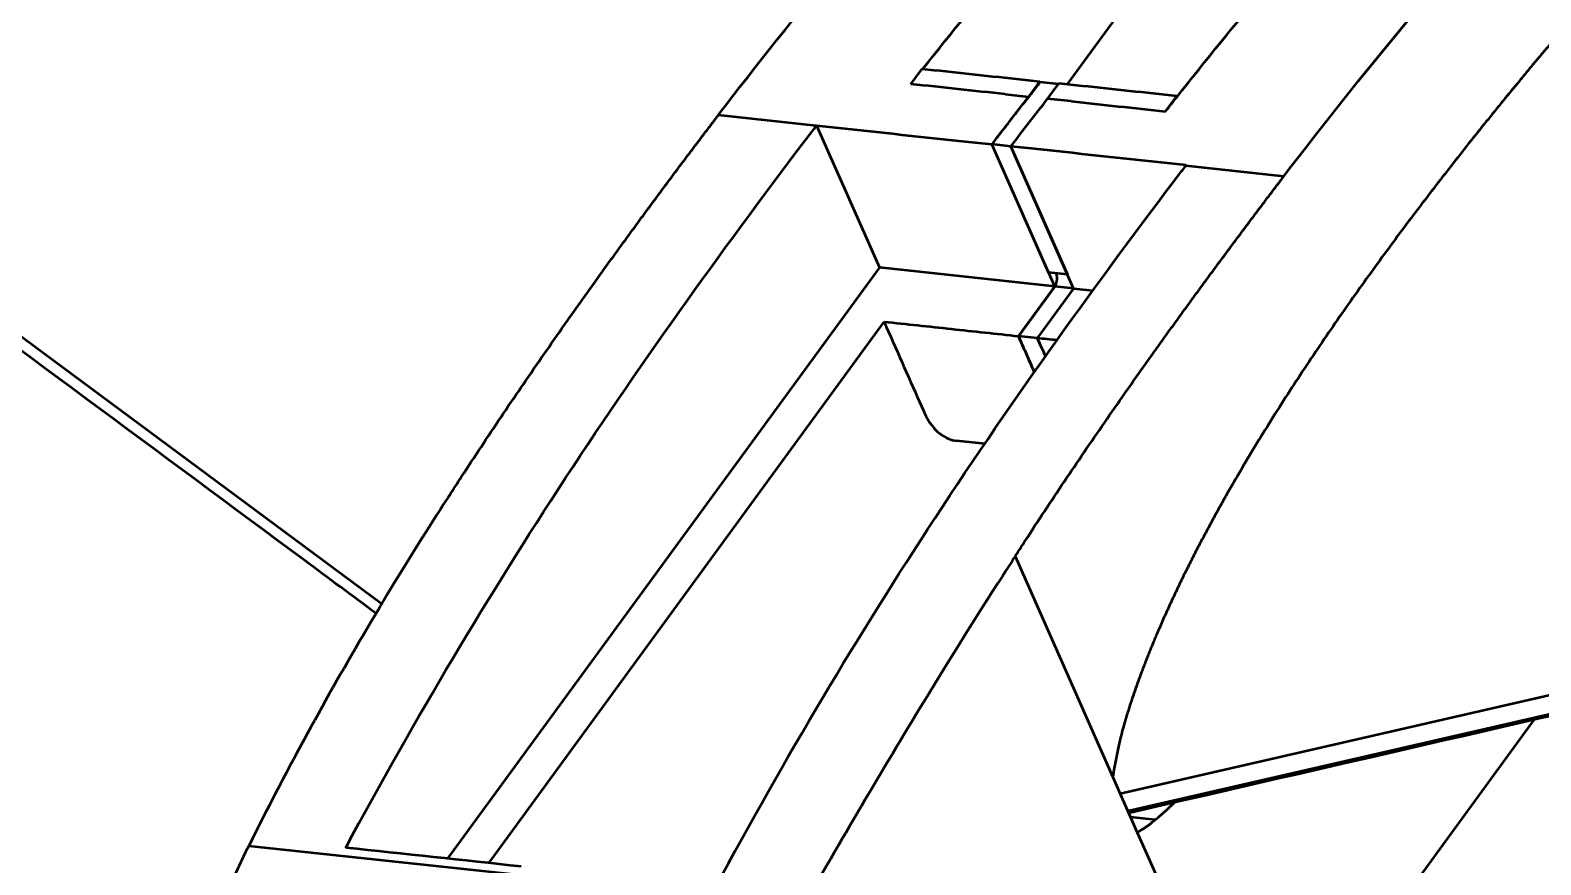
# Model space of a CAD drawing. Header units: millimetres. Extents: x 0 to 420, y 0 to 297.
# Drawn here: x 60.81 to 86.82, y 51.24 to 65.61 of the extents above; entities that cross this region are included whole.
import ezdxf

# ---------------------------------------------------------------- set-up
doc = ezdxf.new("R2010")
doc.units = ezdxf.units.MM
doc.header["$LTSCALE"] = 0.75
doc.layers.add('Sichtbar', color=7, linetype='Continuous', lineweight=50)

msp = doc.modelspace()

# ---------------------------------------------------------------- linework, layer by layer
at = {"layer": 'Sichtbar', "extrusion": (-0.330365, 0.746676, 0.57735)}
for p, q in [((66.864, 55.733, 4.41), (28.235, 84.364, -55.692)), ((79.578, 52.472, 16.034), (158.165, 70.495, 36.643)), ((79.781, 66.21, 2.972), (78.665, 64.681, 4.311)), ((75.977, 64.685, 8.091), (76.169, 64.949, 7.86)), ((77.793, 64.775, 9.015), (78.199, 64.731, 9.304)), ((77.6, 64.511, 9.246), (78.006, 64.467, 9.535)), ((78.006, 64.467, 9.535), (78.199, 64.731, 9.304)), ((78.199, 64.731, 9.304), (78.204, 64.719, 9.294)), ((78.516, 64.685, 9.516), (78.204, 64.719, 9.294)), ((78.331, 64.432, 9.766), (78.524, 64.696, 9.535)), ((78.93, 64.652, 9.823), (78.524, 64.696, 9.535)), ((78.737, 64.389, 10.054), (78.331, 64.432, 9.766)), ((80.361, 64.214, 11.209), (80.553, 64.478, 10.978)), ((80.559, 64.466, 10.969), (80.553, 64.478, 10.978)), ((74.347, 63.965, 8.161), (72.658, 64.147, 6.96)), ((74.352, 63.972, 8.155), (75.434, 61.527, 6.265)), ((76.966, 63.691, 10.014), (77.372, 63.648, 10.303)), ((77.372, 63.648, 10.303), (77.374, 63.65, 10.3)), ((78.454, 61.202, 8.413), (77.372, 63.648, 10.303)), ((77.697, 63.613, 10.534), (77.372, 63.648, 10.303)), ((78.348, 61.441, 8.597), (77.372, 63.648, 10.303)), ((77.699, 63.615, 10.531), (77.697, 63.613, 10.534)), ((78.103, 63.569, 10.822), (77.697, 63.613, 10.534)), ((78.778, 61.167, 8.644), (77.697, 63.613, 10.534)), ((77.697, 63.613, 10.534), (78.673, 61.406, 8.828)), ((80.712, 63.282, 12.688), (82.4, 63.1, 13.888)), ((79.71, 52.173, 15.803), (122.073, 61.877, 26.903)), ((75.434, 61.527, 6.265), (68, 51.348, 15.179)), ((78.454, 61.202, 8.413), (75.434, 61.527, 6.265)), ((78.673, 61.406, 8.828), (78.348, 61.441, 8.597)), ((78.454, 61.202, 8.413), (77.828, 60.345, 9.163)), ((77.828, 60.345, 9.163), (78.454, 61.202, 8.412)), ((78.778, 61.167, 8.644), (78.152, 60.31, 9.394)), ((78.778, 61.167, 8.643), (78.454, 61.202, 8.413)), ((78.454, 61.202, 8.412), (78.454, 61.202, 8.413)), ((78.778, 61.167, 8.643), (78.454, 61.202, 8.412)), ((78.778, 61.167, 8.644), (79.11, 61.132, 8.879)), ((68.707, 51.272, 15.681), (75.514, 60.594, 7.518)), ((78.152, 60.31, 9.394), (77.828, 60.345, 9.163)), ((77.247, 58.491, 5.799), (76.761, 58.543, 5.454)), ((77.772, 56.555, 19.408), (79.455, 52.751, 16.467)), ((86.702, 53.737, 6.425), (81.917, 47.183, 12.163)), ((79.586, 53.431, 16.385), (79.55, 53.28, 16.412)), ((79.55, 53.28, 16.412), (79.473, 52.877, 16.46)), ((79.473, 52.877, 16.46), (79.455, 52.751, 16.467)), ((79.455, 52.751, 16.467), (79.875, 51.8, 15.731)), ((80.183, 52.015, 15.331), (79.76, 52.06, 15.03)), ((79.875, 51.8, 15.731), (81.917, 47.183, 12.163)), ((69.189, 51.07, 19.909), (64.575, 51.565, 16.628))]:
    msp.add_line(p, q, dxfattribs=at)
at = {"layer": 'Sichtbar'}
for points, knots in [([(66.767, 55.571, 4.02), (66.358, 55.874, 3.384), (65.95, 56.177, 2.748), (60.521, 60.197, -5.697), (55.501, 63.914, -13.506), (43.086, 73.108, -32.818), (35.692, 78.584, -44.322), (28.297, 84.06, -55.825)], [7.557305, 7.557305, 7.557305, 7.557305, 10, 10, 40, 40, 84.192934, 84.192934, 84.192934, 84.192934]), ([(136.721, 65.232, 30.728), (133.957, 64.599, 29.973), (131.193, 63.964, 29.223), (119.002, 61.167, 25.93), (109.57, 58.998, 23.413), (93.335, 55.263, 19.092), (86.532, 53.698, 17.286), (79.728, 52.132, 15.482)], [1.198331, 1.198331, 1.198331, 1.198331, 10.000016, 10.000016, 40.000093, 40.000093, 61.631844, 61.631844, 61.631844, 61.631844]), ([(68.03, 57.602, 12.48), (68.029, 57.602, 12.48), (68.028, 57.6, 12.481), (67.956, 57.488, 12.566), (67.325, 56.525, 13.303), (65.845, 54.004, 15.063), (65.19, 52.803, 15.852), (64.575, 51.565, 16.628)], [0, 0, 0, 0, 0.0002878, 0.0002878, 0.2613842, 0.2613842, 0.4912864, 0.4912864, 0.4912864, 0.4912864]), ([(77.772, 56.555, 19.408), (77.771, 56.555, 19.408), (77.77, 56.553, 19.41), (77.698, 56.442, 19.494), (77.071, 55.477, 20.235), (75.535, 52.963, 21.955), (74.834, 51.766, 22.71), (74.128, 50.539, 23.421)], [0, 0, 0, 0, 0.0002878, 0.0002878, 0.2613842, 0.2613842, 0.4912864, 0.4912864, 0.4912864, 0.4912864]), ([(62.949, 47.826, 18.829), (63.016, 48.008, 18.725), (63.089, 48.197, 18.617), (63.377, 48.929, 18.197), (63.605, 49.463, 17.885), (63.958, 50.251, 17.417), (64.078, 50.515, 17.26), (64.262, 50.909, 17.023), (64.324, 51.041, 16.944), (64.418, 51.237, 16.825), (64.449, 51.303, 16.786), (64.496, 51.401, 16.727), (64.512, 51.434, 16.707), (64.536, 51.483, 16.677), (64.543, 51.5, 16.667), (64.555, 51.524, 16.652), (64.559, 51.533, 16.647), (64.565, 51.545, 16.64), (64.567, 51.549, 16.637), (64.57, 51.555, 16.634), (64.571, 51.557, 16.633), (64.573, 51.56, 16.631), (64.573, 51.561, 16.63), (64.575, 51.564, 16.628), (64.575, 51.565, 16.628), (64.575, 51.565, 16.628)], [7.87655, 7.87655, 7.87655, 7.87655, 8.049462, 8.049462, 8.519887, 8.519887, 8.757554, 8.757554, 8.876813, 8.876813, 8.936541, 8.936541, 8.96642, 8.96642, 8.981363, 8.981363, 8.988835, 8.988835, 8.992565, 8.992565, 8.994334, 8.994334, 8.995114, 8.995114, 8.996667, 8.996667, 8.996667, 8.996667])]:
    msp.add_open_spline(points, degree=3, knots=knots, dxfattribs=at)
at = {"layer": 'Sichtbar', "extrusion": (-0.811823, 0.087233, -0.57735)}
for points in [[(72.658, 64.147, 6.96), (75.358, 67.683, 3.699), (78.271, 70.881, 0.086), (81.1, 73.846, -3.444)], [(82.4, 63.1, 13.888), (85.1, 66.636, 10.627), (88.013, 69.834, 7.014), (90.841, 72.799, 3.485)], [(76.183, 64.948, 7.841), (77.188, 66.219, 6.62), (78.216, 67.445, 5.359), (79.253, 68.63, 4.081)], [(80.559, 64.466, 10.969), (81.566, 65.741, 9.745), (82.597, 66.97, 8.481), (83.637, 68.159, 7.198)]]:
    msp.add_open_spline(points, degree=3, dxfattribs=at)
at = {"layer": 'Sichtbar', "extrusion": (0.811823, -0.087233, 0.57735)}
for points, knots in [([(91.774, 70.692, 1.856), (91.769, 70.687, 1.862), (91.755, 70.672, 1.879), (91.733, 70.648, 1.907), (91.698, 70.611, 1.95), (91.655, 70.565, 2.004), (91.603, 70.51, 2.068), (91.551, 70.455, 2.133), (91.499, 70.399, 2.198), (91.447, 70.344, 2.263), (91.377, 70.27, 2.349), (91.291, 70.177, 2.457), (91.187, 70.066, 2.586), (91.083, 69.955, 2.715), (90.979, 69.843, 2.845), (90.875, 69.732, 2.974), (90.771, 69.62, 3.103), (90.633, 69.471, 3.275), (90.46, 69.284, 3.491), (90.252, 69.059, 3.748), (90.045, 68.834, 4.006), (89.837, 68.608, 4.263), (89.631, 68.381, 4.52), (89.355, 68.078, 4.862), (89.011, 67.697, 5.288), (88.668, 67.313, 5.712), (88.394, 67.004, 6.05), (88.121, 66.694, 6.387), (87.849, 66.383, 6.723), (87.577, 66.069, 7.057), (87.408, 65.872, 7.266), (87.273, 65.714, 7.432), (87.172, 65.595, 7.556), (87.087, 65.496, 7.66), (87.02, 65.417, 7.742), (86.964, 65.351, 7.811), (86.903, 65.278, 7.887), (86.812, 65.17, 7.997), (86.698, 65.034, 8.137), (86.56, 64.867, 8.307), (86.371, 64.639, 8.538), (86.131, 64.346, 8.831), (85.838, 63.985, 9.188), (85.541, 63.612, 9.55), (85.239, 63.227, 9.917), (84.934, 62.833, 10.286), (84.626, 62.43, 10.657), (84.318, 62.017, 11.028), (84.01, 61.597, 11.399), (83.702, 61.17, 11.767), (83.396, 60.737, 12.131), (83.094, 60.298, 12.49), (82.795, 59.854, 12.843), (82.502, 59.407, 13.188), (82.214, 58.956, 13.524), (81.934, 58.503, 13.85), (81.661, 58.048, 14.164), (81.441, 57.666, 14.416), (81.27, 57.36, 14.611), (81.144, 57.132, 14.753), (81.022, 56.904, 14.89), (80.903, 56.676, 15.024), (80.786, 56.449, 15.153), (80.673, 56.222, 15.278), (80.563, 55.995, 15.398), (80.457, 55.769, 15.514), (80.354, 55.544, 15.624), (80.287, 55.393, 15.695), (80.255, 55.318, 15.73)], [0.270529, 0.270529, 0.270529, 0.270529, 0.299223, 0.349106, 0.398993, 0.498776, 0.598573, 0.698383, 0.798206, 0.898041, 0.997888, 1.197617, 1.397391, 1.597206, 1.79706, 1.996951, 2.196875, 2.39683, 2.796822, 3.196907, 3.597065, 3.997275, 4.397517, 4.797772, 5.598241, 6.398534, 6.798569, 7.198506, 7.998018, 8.397562, 8.796942, 8.996567, 9.196145, 9.395675, 9.495421, 9.595155, 9.727357, 9.860804, 10.131319, 10.406476, 10.686052, 11.257576, 11.844117, 12.443907, 13.055189, 13.676212, 14.305235, 14.94053, 15.58038, 16.223083, 16.866954, 17.510326, 18.151555, 18.789024, 19.421142, 20.046357, 20.663158, 21.270081, 21.569403, 21.865734, 22.15891, 22.448773, 22.735169, 23.017951, 23.29698, 23.572124, 23.843259, 24.110272, 24.110272, 24.110272, 24.110272]), ([(77.374, 63.65, 10.3), (77.42, 63.71, 10.245), (77.512, 63.83, 10.134), (77.626, 63.979, 9.995), (77.718, 64.098, 9.884), (77.788, 64.187, 9.8), (77.857, 64.276, 9.716), (77.915, 64.35, 9.646), (77.961, 64.409, 9.59), (77.996, 64.454, 9.548), (78.03, 64.498, 9.506), (78.065, 64.542, 9.463), (78.094, 64.579, 9.428), (78.117, 64.608, 9.4), (78.135, 64.631, 9.379), (78.149, 64.649, 9.361), (78.161, 64.664, 9.347), (78.169, 64.675, 9.337), (78.178, 64.686, 9.326), (78.185, 64.695, 9.317), (78.191, 64.702, 9.31), (78.195, 64.707, 9.306), (78.198, 64.711, 9.302), (78.2, 64.713, 9.3), (78.202, 64.716, 9.298), (78.203, 64.717, 9.296), (78.204, 64.718, 9.295), (78.204, 64.719, 9.295), (78.204, 64.719, 9.294)], [-1.686228, -1.686228, -1.686228, -1.686228, -1.405558, -1.124732, -0.984262, -0.843756, -0.703214, -0.562637, -0.492336, -0.422026, -0.351708, -0.281382, -0.211048, -0.175878, -0.140707, -0.105533, -0.087945, -0.070357, -0.052768, -0.035179, -0.026385, -0.01759, -0.013192, -0.008795, -0.004397, -0.002198, -0.001099, 0, 0, 0, 0]), ([(77.374, 63.65, 10.3), (77.479, 63.787, 10.174), (77.583, 63.923, 10.047), (77.794, 64.196, 9.792), (77.9, 64.332, 9.664), (78.006, 64.467, 9.535)], [0.004111, 0.004111, 0.004111, 0.004111, 0.644988, 0.644988, 1.289983, 1.289983, 1.289983, 1.289983]), ([(77.697, 63.613, 10.534), (77.802, 63.75, 10.407), (77.907, 63.888, 10.279), (78.119, 64.161, 10.023), (78.225, 64.297, 9.895), (78.331, 64.432, 9.766)], [0, 0, 0, 0, 0.644988, 0.644988, 1.289983, 1.289983, 1.289983, 1.289983]), ([(68.03, 57.602, 12.48), (68.1, 57.71, 12.398), (68.281, 57.989, 12.185), (68.576, 58.437, 11.838), (68.916, 58.947, 11.437), (69.262, 59.457, 11.028), (69.613, 59.967, 10.611), (69.909, 60.393, 10.259), (70.15, 60.734, 9.972), (70.332, 60.991, 9.755), (70.516, 61.249, 9.535), (70.702, 61.508, 9.313), (70.889, 61.767, 9.089), (71.078, 62.027, 8.862), (71.269, 62.288, 8.633), (71.429, 62.506, 8.441), (71.558, 62.681, 8.286), (71.656, 62.813, 8.168), (71.754, 62.945, 8.05), (71.852, 63.077, 7.932), (71.951, 63.21, 7.813), (72.034, 63.32, 7.713), (72.101, 63.409, 7.633), (72.151, 63.476, 7.573), (72.201, 63.542, 7.512), (72.251, 63.609, 7.451), (72.302, 63.676, 7.391), (72.352, 63.743, 7.33), (72.395, 63.799, 7.279), (72.428, 63.844, 7.238), (72.454, 63.877, 7.207), (72.479, 63.911, 7.177), (72.505, 63.945, 7.146), (72.526, 63.973, 7.12), (72.543, 63.995, 7.1), (72.556, 64.012, 7.084), (72.569, 64.029, 7.069), (72.581, 64.046, 7.053), (72.594, 64.063, 7.038), (72.605, 64.077, 7.025), (72.613, 64.088, 7.015), (72.62, 64.096, 7.007), (72.626, 64.105, 6.999), (72.633, 64.113, 6.991), (72.638, 64.12, 6.985), (72.642, 64.126, 6.98), (72.646, 64.13, 6.976), (72.648, 64.134, 6.973), (72.65, 64.136, 6.97), (72.652, 64.138, 6.968), (72.654, 64.141, 6.966), (72.655, 64.142, 6.964), (72.656, 64.144, 6.963), (72.657, 64.145, 6.962), (72.657, 64.145, 6.962), (72.658, 64.146, 6.961), (72.658, 64.146, 6.961), (72.658, 64.147, 6.961), (72.658, 64.147, 6.96), (72.658, 64.147, 6.96), (72.658, 64.147, 6.96)], [-9.735873, -9.735873, -9.735873, -9.735873, -9.278111, -8.551612, -7.819283, -7.080319, -6.333918, -5.579284, -5.19863, -4.81562, -4.430155, -4.042137, -3.651467, -3.258047, -2.86178, -2.462567, -2.261826, -2.060312, -1.858013, -1.654917, -1.451011, -1.246284, -1.143609, -1.040724, -0.937628, -0.834318, -0.730795, -0.627055, -0.523098, -0.471038, -0.418922, -0.366752, -0.314526, -0.262245, -0.236083, -0.209908, -0.183718, -0.157515, -0.131297, -0.105066, -0.091945, -0.07882, -0.065692, -0.052561, -0.039426, -0.032857, -0.026287, -0.019716, -0.016431, -0.013145, -0.009859, -0.006572, -0.004929, -0.003286, -0.002464, -0.001643, -0.000821, -0.00041, -0.000205, 0, 0, 0, 0]), ([(66.245, 51.536, 17.675), (67.459, 53.789, 16.309), (68.688, 55.852, 14.893), (71.399, 59.988, 11.705), (72.832, 61.97, 9.991), (74.298, 63.901, 8.221), (74.322, 63.933, 8.191), (74.347, 63.965, 8.161), (74.347, 63.965, 8.161), (74.347, 63.965, 8.161)], [-2.33545, -2.33545, -2.33545, -2.33545, -1.19379, -1.19379, -0.020093, -0.020093, -0.000291, -0.000291, 0, 0, 0, 0]), ([(72.61, 50.852, 22.202), (73.823, 53.106, 20.836), (75.052, 55.168, 19.42), (77.764, 59.304, 16.231), (79.196, 61.286, 14.517), (80.663, 63.217, 12.747), (80.687, 63.249, 12.718), (80.712, 63.281, 12.688), (80.712, 63.281, 12.688), (80.712, 63.282, 12.688)], [-2.33545, -2.33545, -2.33545, -2.33545, -1.19379, -1.19379, -0.020093, -0.020093, -0.000291, -0.000291, 0, 0, 0, 0]), ([(77.772, 56.555, 19.408), (77.842, 56.664, 19.326), (78.023, 56.942, 19.114), (78.318, 57.391, 18.767), (78.658, 57.9, 18.365), (79.003, 58.41, 17.956), (79.355, 58.921, 17.54), (79.651, 59.346, 17.187), (79.891, 59.687, 16.9), (80.074, 59.944, 16.683), (80.258, 60.202, 16.463), (80.443, 60.461, 16.241), (80.631, 60.72, 16.017), (80.82, 60.98, 15.79), (81.011, 61.241, 15.561), (81.171, 61.459, 15.369), (81.3, 61.634, 15.214), (81.398, 61.766, 15.096), (81.496, 61.898, 14.979), (81.594, 62.03, 14.86), (81.693, 62.163, 14.741), (81.776, 62.274, 14.641), (81.843, 62.362, 14.561), (81.893, 62.429, 14.501), (81.943, 62.496, 14.44), (81.993, 62.562, 14.38), (82.044, 62.629, 14.319), (82.094, 62.696, 14.258), (82.136, 62.752, 14.207), (82.17, 62.797, 14.166), (82.196, 62.831, 14.135), (82.221, 62.864, 14.105), (82.247, 62.898, 14.074), (82.268, 62.926, 14.048), (82.285, 62.948, 14.028), (82.298, 62.965, 14.012), (82.311, 62.982, 13.997), (82.323, 62.999, 13.981), (82.336, 63.016, 13.966), (82.347, 63.03, 13.953), (82.355, 63.041, 13.943), (82.362, 63.049, 13.935), (82.368, 63.058, 13.927), (82.375, 63.066, 13.92), (82.38, 63.073, 13.913), (82.384, 63.079, 13.908), (82.387, 63.083, 13.904), (82.39, 63.087, 13.901), (82.392, 63.09, 13.898), (82.394, 63.092, 13.896), (82.395, 63.094, 13.894), (82.397, 63.096, 13.893), (82.398, 63.097, 13.891), (82.399, 63.098, 13.891), (82.399, 63.099, 13.89), (82.399, 63.099, 13.889), (82.4, 63.099, 13.889), (82.4, 63.1, 13.889), (82.4, 63.1, 13.889), (82.4, 63.1, 13.889), (82.4, 63.1, 13.888)], [-9.735873, -9.735873, -9.735873, -9.735873, -9.278111, -8.551612, -7.819283, -7.080319, -6.333918, -5.579284, -5.19863, -4.81562, -4.430155, -4.042137, -3.651467, -3.258047, -2.86178, -2.462567, -2.261826, -2.060312, -1.858013, -1.654917, -1.451011, -1.246284, -1.143609, -1.040724, -0.937628, -0.834318, -0.730795, -0.627055, -0.523098, -0.471038, -0.418922, -0.366752, -0.314526, -0.262245, -0.236083, -0.209908, -0.183718, -0.157515, -0.131297, -0.105066, -0.091945, -0.07882, -0.065692, -0.052561, -0.039426, -0.032857, -0.026287, -0.019716, -0.016431, -0.013145, -0.009859, -0.006572, -0.004929, -0.003286, -0.002464, -0.001643, -0.000821, -0.00041, -0.000205, 0, 0, 0, 0]), ([(75.514, 60.594, 7.518), (75.718, 60.133, 7.162), (75.921, 59.673, 6.806), (76.22, 58.997, 6.283), (76.249, 58.923, 6.232), (76.42, 58.698, 5.957), (76.52, 58.618, 5.805), (76.672, 58.559, 5.582), (76.716, 58.548, 5.518), (76.761, 58.543, 5.454)], [-21.398166, -21.398166, -21.398166, -21.398166, -19.224817, -19.224817, -18.207371, -18.207371, -17.193112, -17.193112, -16.785721, -16.785721, -16.785721, -16.785721]), ([(80.255, 55.318, 15.73), (80.255, 55.318, 15.73), (80.255, 55.318, 15.73), (80.254, 55.318, 15.73), (80.254, 55.318, 15.73), (80.254, 55.317, 15.73), (80.254, 55.317, 15.731), (80.254, 55.316, 15.731), (80.253, 55.315, 15.731), (80.253, 55.314, 15.732), (80.252, 55.312, 15.733), (80.251, 55.31, 15.734), (80.25, 55.308, 15.735), (80.249, 55.305, 15.736), (80.247, 55.301, 15.738), (80.245, 55.297, 15.74), (80.243, 55.291, 15.742), (80.24, 55.284, 15.745), (80.236, 55.275, 15.749), (80.232, 55.267, 15.753), (80.229, 55.258, 15.757), (80.224, 55.247, 15.762), (80.217, 55.232, 15.769), (80.21, 55.214, 15.777), (80.202, 55.197, 15.785), (80.195, 55.179, 15.793), (80.187, 55.161, 15.801), (80.177, 55.137, 15.811), (80.164, 55.106, 15.825), (80.149, 55.07, 15.841), (80.134, 55.032, 15.856), (80.118, 54.995, 15.872), (80.098, 54.944, 15.894), (80.072, 54.88, 15.92), (80.041, 54.802, 15.952), (80.01, 54.723, 15.984), (79.979, 54.643, 16.015), (79.949, 54.563, 16.046), (79.919, 54.481, 16.076), (79.879, 54.372, 16.115), (79.83, 54.236, 16.163), (79.783, 54.098, 16.208), (79.747, 53.988, 16.242), (79.721, 53.907, 16.267), (79.696, 53.826, 16.29), (79.672, 53.745, 16.312), (79.649, 53.665, 16.332), (79.627, 53.586, 16.351), (79.606, 53.509, 16.369), (79.593, 53.457, 16.38), (79.586, 53.431, 16.385)], [0, 0, 0, 0, 0.000156, 0.000313, 0.000626, 0.001253, 0.001879, 0.002506, 0.003759, 0.005013, 0.007523, 0.010035, 0.012549, 0.015064, 0.020102, 0.025147, 0.0302, 0.040328, 0.050488, 0.060678, 0.070897, 0.081146, 0.101731, 0.122431, 0.143241, 0.16416, 0.185185, 0.206312, 0.248865, 0.291796, 0.335084, 0.378706, 0.422641, 0.511359, 0.601065, 0.691581, 0.782735, 0.874353, 0.966262, 1.05829, 1.242019, 1.424189, 1.514275, 1.603476, 1.69163, 1.778581, 1.864172, 1.948252, 2.030673, 2.111294, 2.111294, 2.111294, 2.111294]), ([(80.183, 52.015, 15.331), (80.183, 52.015, 15.331), (80.183, 52.015, 15.331), (80.183, 52.015, 15.331), (80.183, 52.015, 15.331), (80.183, 52.015, 15.331), (80.183, 52.015, 15.331), (80.183, 52.015, 15.331), (80.183, 52.015, 15.331), (80.184, 52.015, 15.331), (80.184, 52.016, 15.33), (80.184, 52.016, 15.33), (80.184, 52.016, 15.33), (80.185, 52.016, 15.329), (80.185, 52.017, 15.329), (80.186, 52.017, 15.328), (80.186, 52.018, 15.327), (80.187, 52.018, 15.326), (80.188, 52.019, 15.324), (80.189, 52.02, 15.323), (80.191, 52.021, 15.322), (80.192, 52.022, 15.32), (80.194, 52.024, 15.318), (80.196, 52.025, 15.315), (80.198, 52.027, 15.312), (80.2, 52.029, 15.309), (80.202, 52.031, 15.307), (80.205, 52.033, 15.303), (80.209, 52.036, 15.298), (80.213, 52.04, 15.293), (80.217, 52.043, 15.287), (80.222, 52.047, 15.282), (80.227, 52.052, 15.274), (80.235, 52.058, 15.265), (80.244, 52.066, 15.254), (80.252, 52.073, 15.243), (80.261, 52.081, 15.231), (80.27, 52.089, 15.22), (80.279, 52.096, 15.208), (80.291, 52.107, 15.193), (80.306, 52.12, 15.174), (80.325, 52.137, 15.15), (80.343, 52.154, 15.127), (80.362, 52.171, 15.103), (80.381, 52.188, 15.079), (80.407, 52.212, 15.047), (80.439, 52.242, 15.005), (80.476, 52.278, 14.959), (80.501, 52.301, 14.928), (80.512, 52.312, 14.914)], [0, 0, 0, 0, 0.0000298, 0.0000599, 0.00012, 0.0002403, 0.0003605, 0.0004808, 0.0007214, 0.000962, 0.0014433, 0.0019247, 0.0024062, 0.0028878, 0.0038514, 0.0048154, 0.0057798, 0.0077099, 0.0096417, 0.0115752, 0.0135105, 0.0154474, 0.0193264, 0.0232123, 0.0271049, 0.0310044, 0.0349107, 0.0388237, 0.0466702, 0.0545437, 0.0624443, 0.0703719, 0.0783264, 0.0943159, 0.1104123, 0.1266153, 0.1429243, 0.1593388, 0.1758584, 0.1924826, 0.2260427, 0.2600153, 0.2943965, 0.3291821, 0.3643681, 0.3999505, 0.4722878, 0.5461607, 0.6086112, 0.6086112, 0.6086112, 0.6086112]), ([(79.875, 51.8, 15.731), (79.876, 51.8, 15.731), (79.876, 51.8, 15.73), (79.878, 51.801, 15.728), (79.88, 51.803, 15.725), (79.884, 51.805, 15.721), (79.888, 51.807, 15.715), (79.893, 51.811, 15.708), (79.9, 51.815, 15.7), (79.91, 51.821, 15.686), (79.922, 51.828, 15.67), (79.936, 51.837, 15.652), (79.949, 51.846, 15.634), (79.966, 51.856, 15.612), (79.986, 51.869, 15.586), (80.009, 51.884, 15.556), (80.032, 51.899, 15.527), (80.054, 51.915, 15.498), (80.077, 51.931, 15.468), (80.101, 51.949, 15.437), (80.126, 51.969, 15.405), (80.154, 51.991, 15.369), (80.173, 52.007, 15.344), (80.183, 52.015, 15.331)], [0, 0, 0, 0, 0.0018546, 0.0037027, 0.0073799, 0.0146585, 0.0218378, 0.02892, 0.0428014, 0.0563195, 0.0823339, 0.1070985, 0.1307487, 0.15342, 0.1963678, 0.2370277, 0.276488, 0.3158393, 0.356175, 0.3985892, 0.4441765, 0.4940303, 0.5492424, 0.5492424, 0.5492424, 0.5492424])]:
    msp.add_open_spline(points, degree=3, knots=knots, dxfattribs=at)
at = {"layer": 'Sichtbar', "extrusion": (0.106838, 0.994276, 0)}
for points in [[(76.169, 64.949, 7.86), (76.711, 64.891, 8.245), (77.252, 64.833, 8.63), (77.793, 64.775, 9.015)], [(77.6, 64.511, 9.246), (77.059, 64.569, 8.861), (76.518, 64.627, 8.476), (75.977, 64.685, 8.091)], [(80.553, 64.478, 10.978), (80.012, 64.536, 10.593), (79.471, 64.594, 10.208), (78.93, 64.652, 9.823)], [(78.737, 64.389, 10.054), (79.278, 64.331, 10.439), (79.819, 64.272, 10.824), (80.361, 64.214, 11.209)], [(74.352, 63.972, 8.155), (75.223, 63.878, 8.775), (76.095, 63.785, 9.394), (76.966, 63.691, 10.014)], [(80.717, 63.288, 12.682), (79.845, 63.382, 12.062), (78.974, 63.475, 11.442), (78.103, 63.569, 10.822)], [(78.491, 60.274, 9.635), (78.378, 60.286, 9.555), (78.265, 60.298, 9.474), (78.152, 60.31, 9.394)], [(69.265, 51.212, 19.823), (68.259, 51.32, 19.107), (67.252, 51.428, 18.391), (66.245, 51.536, 17.675)]]:
    msp.add_open_spline(points, degree=3, dxfattribs=at)
at = {"layer": 'Sichtbar', "extrusion": (0.811823, -0.087233, 0.57735)}
for points in [[(80.361, 64.214, 11.209), (80.426, 64.298, 11.129), (80.492, 64.382, 11.049), (80.559, 64.466, 10.969)], [(80.712, 63.282, 12.688), (80.713, 63.284, 12.686), (80.715, 63.286, 12.684), (80.717, 63.288, 12.682)]]:
    msp.add_open_spline(points, degree=3, dxfattribs=at)
at = {"layer": 'Sichtbar', "extrusion": (0.811823, -0.087233, 0.577351)}
msp.add_open_spline([(74.347, 63.965, 8.161), (74.349, 63.968, 8.159), (74.35, 63.97, 8.157), (74.352, 63.972, 8.155)], degree=3, dxfattribs=at)
at = {"layer": 'Sichtbar', "extrusion": (-0.811823, 0.087233, -0.57735)}
msp.add_open_spline([(78.454, 61.202, 8.413), (78.457, 61.207, 8.408), (78.462, 61.215, 8.403), (78.468, 61.226, 8.396), (78.474, 61.237, 8.39), (78.48, 61.253, 8.384), (78.485, 61.272, 8.378), (78.49, 61.292, 8.375), (78.493, 61.312, 8.374), (78.494, 61.332, 8.375), (78.494, 61.353, 8.378), (78.493, 61.373, 8.384), (78.489, 61.392, 8.391), (78.484, 61.411, 8.401), (78.48, 61.422, 8.408), (78.478, 61.427, 8.413), (78.478, 61.427, 8.413)], degree=3, knots=[-0.502433, -0.502433, -0.502433, -0.502433, -0.4806782, -0.4699945, -0.459416, -0.4385152, -0.4178433, -0.3973076, -0.3768352, -0.3563627, -0.3358271, -0.3151552, -0.2942544, -0.273004, -0.2512492, -0.2512143, -0.2512143, -0.2512143, -0.2512143], dxfattribs=at)
at = {"layer": 'Sichtbar', "extrusion": (0.106838, 0.994276, 0)}
msp.add_open_spline([(75.514, 60.594, 7.518), (75.9, 60.552, 7.792), (76.285, 60.511, 8.066), (77.056, 60.428, 8.615), (77.442, 60.387, 8.889), (77.828, 60.345, 9.163)], degree=3, knots=[-3.42, -3.42, -3.42, -3.42, -1.995, -1.995, -0.57, -0.57, -0.57, -0.57], dxfattribs=at)
at = {"layer": 'Sichtbar', "extrusion": (-0.914526, -0.404527, 0)}
for points, knots in [([(77.828, 60.345, 9.163), (77.851, 60.292, 9.123), (77.899, 60.183, 9.038), (77.973, 60.017, 8.91), (78.041, 59.863, 8.791), (78.083, 59.767, 8.716), (78.102, 59.725, 8.684)], [-19.0746342, -19.0746342, -19.0746342, -19.0746342, -18.863002, -18.6331228, -18.4113071, -18.2443395, -18.2443395, -18.2443395, -18.2443395]), ([(78.102, 59.725, 8.684), (78.096, 59.737, 8.693), (78.064, 59.81, 8.75), (78.009, 59.936, 8.847), (77.94, 60.092, 8.968), (77.88, 60.226, 9.071), (77.845, 60.307, 9.134), (77.828, 60.345, 9.163)], [-0.8299448, -0.8299448, -0.8299448, -0.8299448, -0.7804171, -0.5378873, -0.324173, -0.1536819, 0, 0, 0, 0]), ([(78.152, 60.31, 9.394), (78.176, 60.258, 9.353), (78.222, 60.152, 9.272), (78.269, 60.047, 9.191), (78.292, 59.994, 9.15)], [-19.0746342, -19.0746342, -19.0746342, -19.0746342, -18.863002, -18.6516178, -18.6516178, -18.6516178, -18.6516178]), ([(78.152, 60.31, 9.394), (78.169, 60.272, 9.364), (78.205, 60.191, 9.302), (78.252, 60.086, 9.221), (78.281, 60.019, 9.169), (78.292, 59.994, 9.15)], [0, 0, 0, 0, 0.1536819, 0.324173, 0.4226665, 0.4226665, 0.4226665, 0.4226665])]:
    msp.add_open_spline(points, degree=3, knots=knots, dxfattribs=at)

doc.saveas('drawing.dxf')
